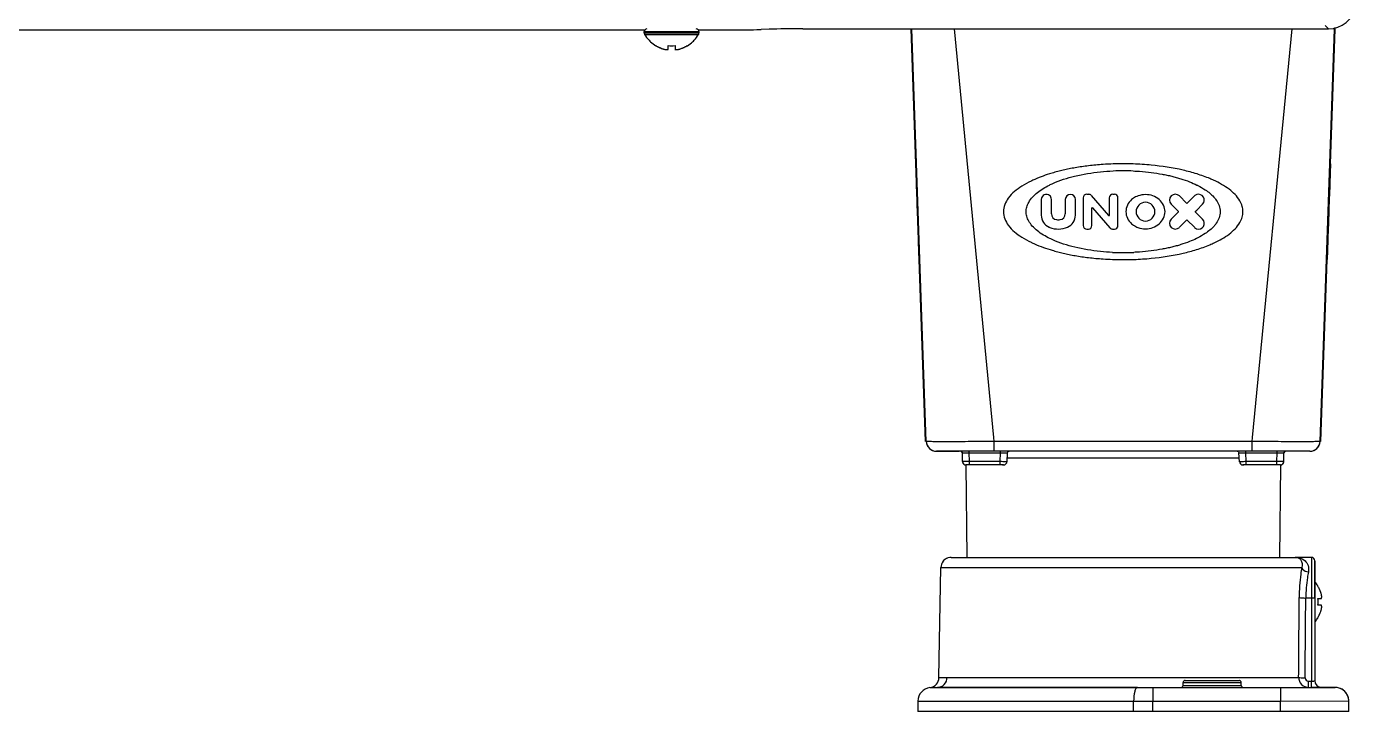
# Model space of a CAD drawing. Header units: millimetres. Extents: x 473 to 3963, y -1329 to 3488.
# Drawn here: x 2391.9 to 2586.1, y 1297.8 to 1397.8 of the extents above; entities that cross this region are included whole.
import ezdxf

# ---------------------------------------------------------------- set-up
doc = ezdxf.new("R2010")
doc.units = ezdxf.units.MM
doc.header["$LTSCALE"] = 392.37
doc.layers.get('0').update_dxf_attribs({"linetype": 'CONTINUOUS'})

msp = doc.modelspace()

# ---------------------------------------------------------------- linework, layer by layer
at = {"linetype": 'Continuous'}
for p, q in [((2215.15, 1397.33), (2436.84, 1397.33)), ((2436.84, 1397.33), (2482.15, 1397.33)), ((2482.15, 1397.33), (2482.26, 1397.33)), ((2482.15, 1397.07), (2482.15, 1396.87)), ((2482.15, 1396.87), (2482.15, 1397.07)), ((2482.15, 1397.07), (2490.15, 1397.07)), ((2482.15, 1396.87), (2490.15, 1396.87)), ((2482.2, 1396.66), (2490.09, 1396.66)), ((2490.04, 1397.33), (2490.15, 1397.33)), ((2490.15, 1397.33), (2494.31, 1397.33)), ((2490.15, 1397.07), (2490.15, 1396.87)), ((2490.15, 1396.87), (2490.15, 1397.07)), ((2500.42, 1397.43), (2499.23, 1397.37)), ((2505.34, 1397.47), (2581.67, 1397.47)), ((2521.85, 1377.76), (2521.16, 1397.47)), ((2523.27, 1337.21), (2521.16, 1397.47)), ((2523.37, 1337.21), (2521.26, 1397.47)), ((2533.24, 1337.77), (2527.48, 1397.47)), ((2571.06, 1337.77), (2576.82, 1397.47)), ((2580.93, 1337.21), (2583.03, 1397.43)), ((2583.03, 1397.43), (2580.93, 1337.21)), ((2581.03, 1337.21), (2583.13, 1397.43)), ((2581.67, 1397.95), (2582.15, 1397.47)), ((2581.67, 1397.47), (2582.15, 1397.47)), ((2582.45, 1377.77), (2583.13, 1397.43)), ((2583.03, 1397.43), (2583.04, 1397.64)), ((2583.04, 1397.64), (2583.03, 1397.43)), ((2583.13, 1397.43), (2583.14, 1397.66)), ((2583.13, 1397.43), (2583.14, 1397.66)), ((2483.85, 1394.99), (2483.85, 1395.02)), ((2485.65, 1394.47), (2485.65, 1395.02)), ((2486.65, 1395.02), (2486.65, 1394.47)), ((2488.45, 1395.02), (2488.45, 1394.99)), ((2521.95, 1377.77), (2521.85, 1377.77)), ((2521.89, 1376.67), (2521.85, 1377.77)), ((2582.45, 1377.77), (2582.35, 1377.77)), ((2582.45, 1377.77), (2582.4, 1376.43)), ((2522.01, 1373.22), (2521.89, 1376.67)), ((2582.4, 1376.43), (2582.29, 1373.2)), ((2522.02, 1373.06), (2522.01, 1373.22)), ((2522.02, 1373.05), (2522.02, 1373.06)), ((2522.02, 1372.87), (2522.02, 1373.05)), ((2547.11, 1373.3), (2546.82, 1373.3)), ((2550.04, 1370.2), (2547.5, 1373.13)), ((2550.66, 1373.3), (2550.63, 1373.3)), ((2550.88, 1373.3), (2550.66, 1373.3)), ((2561.42, 1371.99), (2560.36, 1373.06)), ((2562.55, 1373.06), (2561.48, 1371.99)), ((2582.29, 1373.2), (2582.27, 1372.83)), ((2522.05, 1372.14), (2522.02, 1372.87)), ((2522.05, 1372.09), (2522.05, 1372.14)), ((2522.06, 1371.86), (2522.05, 1372.09)), ((2522.06, 1371.67), (2522.06, 1371.86)), ((2522.09, 1370.8), (2522.06, 1371.67)), ((2540.18, 1372.56), (2540.18, 1370.25)), ((2541.66, 1370.44), (2541.66, 1372.56)), ((2543.69, 1372.56), (2543.69, 1370.44)), ((2545.17, 1370.25), (2545.17, 1372.56)), ((2546.31, 1372.8), (2546.31, 1368.74)), ((2547.58, 1368.74), (2547.58, 1371.31)), ((2547.65, 1371.33), (2550.2, 1368.4)), ((2550.12, 1372.8), (2550.12, 1370.22)), ((2551.39, 1368.74), (2551.39, 1372.8)), ((2559.16, 1371.86), (2560.23, 1370.8)), ((2562.89, 1371), (2563.74, 1371.86)), ((2582.22, 1371.21), (2582.2, 1370.77)), ((2582.26, 1372.46), (2582.22, 1371.21)), ((2582.27, 1372.79), (2582.26, 1372.46)), ((2582.27, 1372.83), (2582.27, 1372.8)), ((2582.27, 1372.8), (2582.27, 1372.79)), ((2522.1, 1370.77), (2522.09, 1370.8)), ((2522.1, 1370.74), (2522.1, 1370.77)), ((2522.2, 1370.77), (2522.1, 1370.77)), ((2522.13, 1369.86), (2522.1, 1370.74)), ((2522.13, 1369.67), (2522.13, 1369.86)), ((2522.14, 1369.43), (2522.13, 1369.67)), ((2522.14, 1369.39), (2522.14, 1369.43)), ((2522.17, 1368.66), (2522.14, 1369.39)), ((2560.23, 1370.74), (2559.16, 1369.67)), ((2560.36, 1368.48), (2561.42, 1369.54)), ((2561.48, 1369.54), (2562.55, 1368.48)), ((2562.68, 1370.8), (2562.89, 1371)), ((2562.88, 1370.53), (2562.68, 1370.74)), ((2563.74, 1369.67), (2562.88, 1370.53)), ((2582.1, 1370.77), (2582.2, 1370.77)), ((2582.16, 1369.46), (2582.13, 1368.74)), ((2582.17, 1369.88), (2582.16, 1369.6)), ((2582.16, 1369.6), (2582.16, 1369.46)), ((2582.18, 1370.22), (2582.17, 1369.88)), ((2582.19, 1370.32), (2582.18, 1370.25)), ((2582.18, 1370.25), (2582.18, 1370.22)), ((2582.2, 1370.77), (2582.19, 1370.32)), ((2522.18, 1368.48), (2522.17, 1368.66)), ((2522.18, 1368.47), (2522.18, 1368.48)), ((2522.18, 1368.29), (2522.18, 1368.47)), ((2522.18, 1368.27), (2522.18, 1368.29)), ((2522.3, 1364.83), (2522.18, 1368.27)), ((2522.18, 1368.27), (2522.18, 1368.27)), ((2546.82, 1368.23), (2547.07, 1368.23)), ((2550.59, 1368.23), (2550.61, 1368.23)), ((2550.61, 1368.23), (2550.88, 1368.23)), ((2582.12, 1368.34), (2582, 1365.11)), ((2582.13, 1368.7), (2582.12, 1368.51)), ((2582.12, 1368.51), (2582.12, 1368.51)), ((2582.12, 1368.51), (2582.12, 1368.34)), ((2582.13, 1368.74), (2582.13, 1368.73)), ((2582.13, 1368.73), (2582.13, 1368.7)), ((2522.34, 1363.77), (2522.3, 1364.83)), ((2522.34, 1363.77), (2522.44, 1363.77)), ((2523.27, 1337.21), (2522.34, 1363.77)), ((2581.03, 1337.21), (2581.96, 1363.76)), ((2581.86, 1363.77), (2581.96, 1363.77)), ((2582, 1365.11), (2581.96, 1363.77)), ((2533.29, 1337.21), (2533.24, 1337.77)), ((2533.29, 1335.77), (2533.29, 1337.21)), ((2571, 1337.21), (2533.29, 1337.21)), ((2571, 1337.21), (2571.06, 1337.77)), ((2571, 1335.77), (2571, 1337.21)), ((2524.87, 1335.77), (2528.16, 1335.77)), ((2528.16, 1335.77), (2524.87, 1335.77)), ((2528.4, 1335.77), (2528.16, 1335.77)), ((2529.65, 1335.77), (2528.4, 1335.77)), ((2528.67, 1334.26), (2528.65, 1335.52)), ((2528.67, 1334.26), (2528.65, 1335.52)), ((2530.41, 1335.77), (2529.65, 1335.77)), ((2529.65, 1335.52), (2529.65, 1335.77)), ((2529.67, 1334.26), (2529.65, 1335.52)), ((2529.65, 1335.52), (2534.22, 1335.52)), ((2534.17, 1334.26), (2529.67, 1334.26)), ((2529.67, 1333.77), (2529.67, 1334.26)), ((2530.54, 1335.77), (2530.41, 1335.77)), ((2533.29, 1335.77), (2530.54, 1335.77)), ((2571, 1335.77), (2533.29, 1335.77)), ((2534.17, 1334.26), (2534.22, 1335.52)), ((2534.17, 1333.77), (2534.17, 1334.26)), ((2534.22, 1335.52), (2534.22, 1335.77)), ((2535.17, 1334.24), (2535.22, 1335.53)), ((2550.32, 1334.77), (2535.19, 1334.77)), ((2535.22, 1335.53), (2535.22, 1335.53)), ((2553.97, 1334.77), (2550.32, 1334.77)), ((2569.1, 1334.77), (2553.97, 1334.77)), ((2569.07, 1335.53), (2569.07, 1335.53)), ((2569.13, 1334.24), (2569.07, 1335.53)), ((2569.13, 1334.24), (2569.13, 1334.24)), ((2570.07, 1335.52), (2570.07, 1335.77)), ((2570.13, 1334.26), (2570.07, 1335.52)), ((2570.07, 1335.52), (2574.64, 1335.52)), ((2574.62, 1334.26), (2570.13, 1334.26)), ((2570.13, 1333.77), (2570.13, 1334.26)), ((2573.76, 1335.77), (2571, 1335.77)), ((2573.88, 1335.77), (2573.76, 1335.77)), ((2574.64, 1335.77), (2573.88, 1335.77)), ((2574.62, 1334.26), (2574.64, 1335.52)), ((2574.62, 1333.77), (2574.62, 1334.26)), ((2575.89, 1335.77), (2574.64, 1335.77)), ((2574.64, 1335.52), (2574.64, 1335.77)), ((2575.62, 1334.26), (2575.64, 1335.52)), ((2575.62, 1334.26), (2575.64, 1335.52)), ((2576.14, 1335.77), (2575.89, 1335.77)), ((2579.43, 1335.77), (2576.14, 1335.77)), ((2529.17, 1333.77), (2529.28, 1320.27)), ((2529.67, 1333.77), (2529.17, 1333.77)), ((2529.17, 1333.77), (2529.28, 1320.27)), ((2534.17, 1333.77), (2529.67, 1333.77)), ((2534.17, 1333.77), (2529.67, 1333.77)), ((2534.67, 1333.77), (2534.17, 1333.77)), ((2534.52, 1333.77), (2534.67, 1333.77)), ((2570.13, 1333.77), (2569.63, 1333.77)), ((2569.63, 1333.77), (2569.77, 1333.77)), ((2574.62, 1333.77), (2570.13, 1333.77)), ((2574.62, 1333.77), (2570.13, 1333.77)), ((2575.12, 1333.77), (2574.62, 1333.77)), ((2575.13, 1333.77), (2575.01, 1320.27)), ((2575.13, 1333.77), (2575.01, 1320.27)), ((2525.23, 1302.71), (2525.52, 1318.79)), ((2525.52, 1318.79), (2537.74, 1318.79)), ((2527.01, 1320.27), (2527.82, 1320.27)), ((2527.82, 1320.27), (2528.06, 1320.27)), ((2528.06, 1320.27), (2528.13, 1320.27)), ((2528.13, 1320.27), (2552.15, 1320.27)), ((2537.74, 1318.79), (2537.77, 1318.79)), ((2537.77, 1318.79), (2543.92, 1318.79)), ((2543.92, 1318.79), (2543.95, 1318.79)), ((2543.95, 1318.79), (2560.35, 1318.79)), ((2552.15, 1320.27), (2576.16, 1320.27)), ((2560.35, 1318.79), (2560.37, 1318.79)), ((2560.37, 1318.79), (2566.53, 1318.79)), ((2566.53, 1318.79), (2566.55, 1318.79)), ((2566.55, 1318.79), (2578.24, 1318.79)), ((2576.16, 1320.27), (2576.23, 1320.27)), ((2576.23, 1320.27), (2576.48, 1320.27)), ((2576.48, 1320.27), (2577.28, 1320.27)), ((2579.65, 1320.27), (2577.28, 1320.27)), ((2579.65, 1320.27), (2579.65, 1314.33)), ((2580.15, 1319.77), (2580.15, 1319.63)), ((2580.15, 1319.74), (2580.15, 1319.77)), ((2580.15, 1319.63), (2580.15, 1319.74)), ((2580.15, 1319.63), (2580.15, 1318.59)), ((2580.15, 1318.59), (2580.15, 1319.63)), ((2580.15, 1318.59), (2580.15, 1318.52)), ((2580.15, 1318.49), (2580.15, 1318.59)), ((2580.15, 1318.52), (2580.15, 1318.49)), ((2580.15, 1318.49), (2580.15, 1314.29)), ((2580.15, 1314.29), (2580.15, 1318.49)), ((2580.59, 1316.07), (2580.63, 1316.07)), ((2579.65, 1314.33), (2578.83, 1314.33)), ((2579.65, 1314.33), (2579.65, 1302.18)), ((2580.15, 1314.29), (2580.15, 1302.27)), ((2580.15, 1314.29), (2580.15, 1302.27)), ((2580.59, 1314.27), (2581.14, 1314.27)), ((2581.14, 1313.27), (2580.59, 1313.27)), ((2580.63, 1311.47), (2580.59, 1311.47)), ((2524.99, 1301.27), (2554.24, 1301.27)), ((2554.24, 1301.27), (2524.99, 1301.27)), ((2526.42, 1302.74), (2534.15, 1302.74)), ((2534.15, 1302.74), (2534.21, 1302.74)), ((2534.21, 1302.74), (2538.36, 1302.74)), ((2538.36, 1302.74), (2552, 1302.74)), ((2552, 1302.74), (2552.15, 1302.74)), ((2552.15, 1302.74), (2565.94, 1302.74)), ((2554.24, 1301.27), (2556.49, 1301.27)), ((2556.49, 1301.27), (2575.12, 1301.27)), ((2556.49, 1301.27), (2556.49, 1299.27)), ((2560.9, 1301.57), (2560.9, 1301.97)), ((2560.9, 1301.57), (2560.9, 1301.97)), ((2560.9, 1301.97), (2569.4, 1301.97)), ((2560.9, 1301.57), (2569.4, 1301.57)), ((2561.2, 1302.27), (2562.9, 1302.27)), ((2561.2, 1302.27), (2562.9, 1302.27)), ((2562.9, 1302.27), (2567.39, 1302.27)), ((2562.9, 1302.27), (2567.39, 1302.27)), ((2565.94, 1302.74), (2570.09, 1302.74)), ((2567.39, 1302.27), (2569.1, 1302.27)), ((2567.39, 1302.27), (2569.1, 1302.27)), ((2569.4, 1301.57), (2569.4, 1301.97)), ((2569.4, 1301.57), (2569.4, 1301.97)), ((2570.09, 1302.74), (2570.15, 1302.74)), ((2570.15, 1302.74), (2577.79, 1302.74)), ((2575.12, 1301.27), (2583.12, 1301.27)), ((2575.12, 1301.27), (2575.12, 1299.27)), ((2579.25, 1301.27), (2579.25, 1302.18)), ((2579.25, 1302.18), (2579.65, 1302.18)), ((2579.65, 1301.27), (2579.65, 1302.18)), ((2579.65, 1301.27), (2581.15, 1301.27)), ((2581.15, 1301.27), (2579.65, 1301.27)), ((2581.25, 1301.27), (2581.15, 1301.27)), ((2583.12, 1301.27), (2581.25, 1301.27)), ((2522.15, 1299.27), (2522.15, 1297.77)), ((2522.15, 1299.27), (2553.68, 1299.27)), ((2553.68, 1297.77), (2553.68, 1299.27)), ((2553.68, 1299.27), (2556.49, 1299.27)), ((2556.49, 1299.27), (2575.12, 1299.27)), ((2556.49, 1297.77), (2556.49, 1299.27)), ((2575.12, 1299.27), (2585.12, 1299.3)), ((2575.15, 1297.77), (2575.12, 1299.27)), ((2585.15, 1297.77), (2585.12, 1299.3)), ((2553.68, 1297.77), (2522.15, 1297.77)), ((2556.49, 1297.77), (2553.68, 1297.77)), ((2575.15, 1297.77), (2556.49, 1297.77)), ((2585.15, 1297.77), (2575.15, 1297.77))]:
    msp.add_line(p, q, dxfattribs=at)
for points in [[(2552.55, 1370.77), (2552.55, 1370.77), (2552.55, 1370.77), (2552.55, 1370.77)], [(2558.26, 1370.77), (2558.26, 1370.77), (2558.26, 1370.77), (2558.26, 1370.77)], [(2569.65, 1370.77), (2569.65, 1370.77), (2569.65, 1370.77), (2569.65, 1370.77)], [(2535.22, 1335.53), (2535.23, 1335.58), (2535.28, 1335.68), (2535.37, 1335.74), (2535.47, 1335.77)], [(2568.82, 1335.77), (2568.93, 1335.74), (2569.01, 1335.68), (2569.06, 1335.58), (2569.07, 1335.53)]]:
    msp.add_lwpolyline(points, dxfattribs=at)
for centre, radius, start, end in [((2482.55, 1397.07), 0.4, 90, 180), ((2482.55, 1396.87), 0.4, 180, 193.4759), ((2482.55, 1396.87), 0.4, 180, 193.4584), ((2482.55, 1396.87), 0.4, 193.4759, 196.8253), ((2482.55, 1396.87), 0.4, 193.4584, 196.8427), ((2482.55, 1396.87), 0.4, 196.8253, 210.3012), ((2482.55, 1396.87), 0.4, 196.8427, 210.3012), ((2486.35, 1399.09), 4.8, 210.3012, 223.1766), ((2486.35, 1399.09), 4.8, 210.3012, 223.1927), ((2485.95, 1399.09), 4.8, 316.8234, 329.6988), ((2485.95, 1399.09), 4.8, 316.8073, 329.6988), ((2489.75, 1397.07), 0.4, 0, 90), ((2489.75, 1396.87), 0.4, 329.6988, 343.1747), ((2489.75, 1396.87), 0.4, 329.6988, 343.1573), ((2489.75, 1396.87), 0.4, 343.1747, 346.5241), ((2489.75, 1396.87), 0.4, 343.1573, 346.5416), ((2489.75, 1396.87), 0.4, 346.5241, 360), ((2489.75, 1396.87), 0.4, 346.5416, 360), ((2486.35, 1399.09), 4.8, 223.1766, 227.1654), ((2486.35, 1399.09), 4.8, 223.1927, 227.1511), ((2486.35, 1399.09), 4.8, 227.1654, 238.3799), ((2486.35, 1399.09), 4.8, 227.1511, 238.4029), ((2486.35, 1399.09), 4.8, 238.3799, 238.6273), ((2486.35, 1399.09), 4.8, 238.4029, 238.6273), ((2486.33, 1399.07), 4.75, 238.4659, 241.0313), ((2486.33, 1399.07), 4.75, 241.0316, 241.9926), ((2486.33, 1399.07), 4.75, 241.9926, 243.3187), ((2486.33, 1399.06), 4.74, 243.3188, 244.4598), ((2486.33, 1399.06), 4.74, 244.4598, 245.4278), ((2486.33, 1399.06), 4.73, 245.4278, 246.6825), ((2486.32, 1399.05), 4.73, 246.6826, 247.4526), ((2486.32, 1399.04), 4.72, 247.4524, 248.9975), ((2486.32, 1399.04), 4.72, 248.9977, 249.4819), ((2486.31, 1399.03), 4.7, 249.4813, 251.5344), ((2486.31, 1399.01), 4.68, 251.535, 252.6227), ((2486.3, 1398.99), 4.67, 252.6228, 253.6051), ((2486.29, 1398.96), 4.64, 253.6036, 255.6824), ((2485.4, 1396.46), 2.01, 262.7259, 264.7415), ((2485.4, 1396.44), 1.98, 264.7442, 265.3991), ((2485.4, 1396.43), 1.97, 265.3984, 266.7833), ((2485.4, 1396.42), 1.96, 266.7841, 267.6235), ((2485.4, 1396.41), 1.96, 267.6234, 268.8455), ((2485.4, 1396.4), 1.95, 268.8459, 269.8005), ((2485.4, 1396.4), 1.95, 269.8006, 270.9258), ((2485.4, 1396.41), 1.95, 270.9261, 271.9964), ((2485.4, 1396.41), 1.96, 271.9964, 273.0228), ((2485.4, 1396.42), 1.97, 273.0233, 274.286), ((2485.4, 1396.44), 1.98, 274.2856, 275.1372), ((2485.39, 1396.46), 2.01, 275.1401, 277.2744), ((2486.15, 1398.79), 3.8, 262.4351, 277.5649), ((2486.9, 1396.46), 2.01, 262.7256, 264.8598), ((2486.9, 1396.44), 1.98, 264.8627, 265.7144), ((2486.9, 1396.42), 1.97, 265.714, 266.9766), ((2486.9, 1396.41), 1.96, 266.9771, 268.0037), ((2486.9, 1396.41), 1.95, 268.0037, 269.0738), ((2486.9, 1396.4), 1.95, 269.0741, 270.1995), ((2486.9, 1396.4), 1.95, 270.1995, 271.1541), ((2486.9, 1396.41), 1.95, 271.1545, 272.3767), ((2486.9, 1396.42), 1.96, 272.3765, 273.2159), ((2486.9, 1396.43), 1.97, 273.2167, 274.6016), ((2486.9, 1396.44), 1.98, 274.6009, 275.2558), ((2486.89, 1396.46), 2.01, 275.2585, 277.2741), ((2486, 1398.96), 4.64, 284.3176, 286.3964), ((2485.99, 1398.99), 4.67, 286.3949, 287.3772), ((2485.99, 1399.01), 4.68, 287.3773, 288.465), ((2485.98, 1399.03), 4.7, 288.4656, 290.5187), ((2485.98, 1399.04), 4.72, 290.5181, 291.0023), ((2485.98, 1399.04), 4.72, 291.0025, 292.5476), ((2485.97, 1399.05), 4.73, 292.5474, 293.3174), ((2485.97, 1399.06), 4.73, 293.3175, 294.5722), ((2485.97, 1399.06), 4.74, 294.5722, 295.5402), ((2485.97, 1399.06), 4.74, 295.5402, 296.6812), ((2485.97, 1399.07), 4.75, 296.6813, 298.0074), ((2485.96, 1399.07), 4.75, 298.0074, 298.9684), ((2485.96, 1399.07), 4.75, 298.9687, 301.5341), ((2485.95, 1399.09), 4.8, 301.3727, 301.6201), ((2485.95, 1399.09), 4.8, 301.3727, 301.5971), ((2485.95, 1399.09), 4.8, 301.5971, 312.8489), ((2485.95, 1399.09), 4.8, 301.6201, 312.8346), ((2485.95, 1399.09), 4.8, 312.8346, 316.8234), ((2485.95, 1399.09), 4.8, 312.8489, 316.8073), ((2552.15, 1333.99), 43.78, 88.1051, 91.9045), ((2552.15, 1343.16), 33.58, 87.5041, 92.4884), ((2540.92, 1372.56), 0.74, 49.8262, 180.0001), ((2540.92, 1372.56), 0.74, 0, 49.8262), ((2544.43, 1372.56), 0.74, 0, 180), ((2546.82, 1372.8), 0.508, 90, 180), ((2547.11, 1372.8), 0.508, 41, 90), ((2550.63, 1372.8), 0.508, 90, 180), ((2550.88, 1372.8), 0.508, 0, 90), ((2559.76, 1372.46), 0.846, 45, 225), ((2563.15, 1372.46), 0.846, 106.5563, 135.0003), ((2563.15, 1372.46), 0.846, 315, 106.5563), ((2547.62, 1371.31), 0.0423, 41, 180), ((2555.41, 1370.77), 1.37, 0, 180), ((2561.45, 1372.02), 0.0423, 225, 315), ((2542.08, 1370.25), 1.9, 180, 246.4218), ((2542.5, 1370.44), 0.846, 180, 262.3377), ((2542.67, 1371.7), 2.11, 262.3377, 277.6624), ((2542.84, 1370.44), 0.846, 277.6627, 360), ((2543.27, 1370.25), 1.9, 293.5782, 360), ((2550.08, 1370.22), 0.0423, 220.9989, 360), ((2555.41, 1370.77), 1.37, 180, 360), ((2559.76, 1369.07), 0.846, 135, 315), ((2560.2, 1370.77), 0.0423, 315, 44.9987), ((2561.45, 1369.51), 0.0423, 45, 135), ((2562.71, 1370.77), 0.0423, 135, 224.9987), ((2563.15, 1369.07), 0.846, 250.3584, 45), ((2542.67, 1371.61), 3.38, 246.4218, 248.4023), ((2542.67, 1371.61), 3.38, 248.4023, 293.5782), ((2546.82, 1368.74), 0.508, 180.0003, 270), ((2547.07, 1368.74), 0.508, 270, 360), ((2550.59, 1368.74), 0.508, 221, 270), ((2550.88, 1368.74), 0.508, 270, 0.0001), ((2563.15, 1369.07), 0.846, 225.0006, 250.3584), ((2552.15, 1398.35), 33.57, 267.3327, 272.6739), ((2552.15, 1407.52), 43.76, 267.9356, 272.0555), ((2524.87, 1337.27), 1.5, 182, 270), ((2524.87, 1337.27), 1.5, 182, 199.5998), ((2524.87, 1337.27), 1.5, 199.5998, 206.1425), ((2524.87, 1337.27), 1.5, 206.1425, 217.1997), ((2524.87, 1337.27), 1.5, 217.1997, 225.5929), ((2524.87, 1337.27), 1.5, 225.5929, 234.7996), ((2579.43, 1337.27), 1.5, 270.0006, 358), ((2579.43, 1337.27), 1.5, 305.1999, 314.4067), ((2579.43, 1337.27), 1.5, 314.4067, 322.7999), ((2579.43, 1337.27), 1.5, 322.7999, 333.8572), ((2579.43, 1337.27), 1.5, 333.8572, 340.4), ((2579.43, 1337.27), 1.5, 340.4, 358), ((2524.87, 1337.27), 1.5, 234.7996, 245.0651), ((2524.87, 1337.27), 1.5, 245.0651, 252.3995), ((2524.87, 1337.27), 1.5, 252.3995, 269.9994), ((2528.16, 1334.77), 1, 72.1, 90), ((2528.16, 1334.77), 1, 72.1, 90), ((2528.4, 1335.52), 0.25, 60.3312, 90), ((2528.4, 1335.52), 0.25, 1.0003, 90.0181), ((2528.16, 1334.77), 1, 62.1385, 72.1), ((2528.16, 1334.77), 1, 62.1385, 72.1), ((2528.4, 1335.52), 0.25, 44.3787, 60.3312), ((2528.4, 1335.52), 0.25, 30.6648, 44.3787), ((2528.4, 1335.52), 0.25, 1, 29.6736), ((2528.4, 1335.52), 0.25, 1.0002, 29.679), ((2528.4, 1335.52), 0.25, 1, 30.6648), ((2529.17, 1334.27), 0.5, 181, 203.2504), ((2529.17, 1334.27), 0.5, 181, 203.2495), ((2529.17, 1334.27), 0.5, 181, 270), ((2529.17, 1334.27), 0.5, 181, 203.2492), ((2534.67, 1334.27), 0.5, 270, 357.587), ((2569.63, 1334.27), 0.5, 182.4136, 270), ((2575.12, 1334.27), 0.5, 270.002, 359), ((2575.12, 1334.27), 0.5, 336.7496, 359), ((2575.12, 1334.27), 0.5, 336.7508, 359), ((2575.12, 1334.27), 0.5, 336.7497, 359), ((2575.89, 1335.52), 0.25, 90, 179), ((2575.89, 1335.52), 0.25, 150.3264, 179), ((2575.89, 1335.52), 0.25, 150.3184, 178.9997), ((2575.89, 1335.52), 0.25, 149.3283, 178.9998), ((2576.14, 1334.77), 1, 107.9, 117.8615), ((2576.14, 1334.77), 1, 107.9, 117.8615), ((2575.89, 1335.52), 0.25, 135.6122, 149.3283), ((2575.89, 1335.52), 0.25, 119.6574, 135.6122), ((2575.89, 1335.52), 0.25, 89.9879, 119.6574), ((2576.14, 1334.77), 1, 90, 107.9), ((2576.14, 1334.77), 1, 90, 107.9), ((2579.43, 1337.27), 1.5, 270, 287.6), ((2579.43, 1337.27), 1.5, 287.6, 294.9344), ((2579.43, 1337.27), 1.5, 294.9344, 305.1999), ((2529.17, 1334.27), 0.5, 203.2504, 212.3256), ((2529.17, 1334.27), 0.5, 203.2495, 212.3258), ((2529.17, 1334.27), 0.5, 203.2492, 212.3242), ((2529.17, 1334.27), 0.5, 212.3256, 225.5005), ((2529.17, 1334.27), 0.5, 212.3258, 225.4989), ((2529.17, 1334.27), 0.5, 212.3242, 225.4985), ((2529.17, 1334.27), 0.5, 225.5005, 237.918), ((2529.17, 1334.27), 0.5, 225.4989, 237.9174), ((2529.17, 1334.27), 0.5, 225.4985, 237.9157), ((2529.17, 1334.27), 0.5, 237.918, 247.7504), ((2529.17, 1334.27), 0.5, 237.9174, 247.7484), ((2529.17, 1334.27), 0.5, 237.9157, 247.7478), ((2529.17, 1334.27), 0.5, 247.7504, 270), ((2529.17, 1334.27), 0.5, 247.7484, 269.998), ((2529.17, 1334.27), 0.5, 247.7478, 269.9972), ((2575.12, 1334.27), 0.5, 270, 292.2496), ((2575.12, 1334.27), 0.5, 270.0028, 292.2522), ((2575.12, 1334.27), 0.5, 270, 292.2497), ((2575.12, 1334.27), 0.5, 292.2496, 302.082), ((2575.12, 1334.27), 0.5, 292.2522, 302.0843), ((2575.12, 1334.27), 0.5, 292.2497, 302.081), ((2575.12, 1334.27), 0.5, 302.082, 314.4995), ((2575.12, 1334.27), 0.5, 302.0843, 314.5015), ((2575.12, 1334.27), 0.5, 302.081, 314.4996), ((2575.12, 1334.27), 0.5, 314.4995, 327.6744), ((2575.12, 1334.27), 0.5, 314.5015, 327.6758), ((2575.12, 1334.27), 0.5, 314.4996, 327.6731), ((2575.12, 1334.27), 0.5, 327.6744, 336.7496), ((2575.12, 1334.27), 0.5, 327.6758, 336.7508), ((2575.12, 1334.27), 0.5, 327.6731, 336.7497), ((2527.01, 1318.77), 1.5, 162.5334, 179), ((2527.01, 1318.77), 1.5, 162.5037, 179), ((2527.01, 1318.77), 1.5, 157.232, 162.5334), ((2527.01, 1318.77), 1.5, 157.2568, 162.5037), ((2527.01, 1318.77), 1.5, 145.9634, 157.232), ((2527.01, 1318.77), 1.5, 145.9223, 157.2568), ((2527.01, 1318.77), 1.5, 139.8208, 145.9634), ((2527.01, 1318.77), 1.5, 139.8591, 145.9223), ((2527.01, 1318.77), 1.5, 129.1791, 139.8208), ((2527.01, 1318.77), 1.5, 129.1409, 139.8591), ((2527.01, 1318.77), 1.5, 123.0366, 129.1791), ((2527.01, 1318.77), 1.5, 123.0777, 129.1409), ((2527.01, 1318.77), 1.5, 111.768, 123.0366), ((2527.01, 1318.77), 1.5, 111.7432, 123.0777), ((2527.01, 1318.77), 1.5, 106.4666, 111.768), ((2527.01, 1318.77), 1.5, 106.4963, 111.7432), ((2527.01, 1318.77), 1.5, 90, 106.4666), ((2527.01, 1318.77), 1.5, 90, 106.4963), ((2579.65, 1319.77), 0.5, 0, 90), ((2576.53, 1313.57), 4.8, 31.5974, 40.7914), ((2576.54, 1313.58), 4.75, 28.9687, 31.5341), ((2576.53, 1313.57), 4.8, 31.4579, 31.5974), ((2576.54, 1313.58), 4.75, 28.0074, 28.9684), ((2576.55, 1313.58), 4.75, 26.6813, 28.0074), ((2576.55, 1313.58), 4.74, 25.5402, 26.6812), ((2576.55, 1313.59), 4.74, 24.5722, 25.5402), ((2576.56, 1313.59), 4.73, 23.3175, 24.5722), ((2576.56, 1313.59), 4.73, 22.5474, 23.3174), ((2576.57, 1313.59), 4.72, 21.0025, 22.5476), ((2576.58, 1313.6), 4.72, 20.5181, 21.0023), ((2576.59, 1313.6), 4.7, 18.4656, 20.5187), ((2576.61, 1313.61), 4.68, 17.3773, 18.465), ((2576.62, 1313.61), 4.67, 16.3949, 17.3772), ((2576.65, 1313.62), 4.64, 14.3176, 16.3964), ((2579.15, 1314.51), 2.01, 5.1401, 7.2744), ((-1133.92, 1334.93), 3711.85, 359.50304, 359.68306), ((-1014.44, 1337.21), 3593.34, 359.44917, 359.63514), ((2576.84, 1313.76), 3.79, 0.0089, 7.5987), ((2576.84, 1313.77), 3.79, 352.4013, 359.9911), ((2579.15, 1314.52), 2.01, 352.7259, 354.7415), ((2579.15, 1313.01), 2.01, 5.2585, 7.2741), ((2579.15, 1313.02), 2.01, 352.7256, 354.8598), ((2579.18, 1314.51), 1.98, 4.2856, 5.1372), ((2579.19, 1314.51), 1.97, 3.0233, 4.286), ((2579.19, 1314.52), 1.97, 355.3984, 356.7833), ((2579.18, 1314.52), 1.98, 354.7442, 355.3991), ((2579.18, 1313.01), 1.98, 4.6009, 5.2558), ((2579.19, 1313.01), 1.97, 3.2167, 4.6016), ((2579.19, 1313.02), 1.97, 355.714, 356.9766), ((2579.18, 1313.02), 1.98, 354.8627, 355.7144), ((2579.2, 1314.52), 1.96, 1.9964, 3.0228), ((2579.21, 1314.52), 1.95, 0.9261, 1.9964), ((2579.21, 1314.52), 1.95, 359.8006, 0.9258), ((2579.21, 1314.52), 1.95, 358.8459, 359.8005), ((2579.2, 1314.52), 1.96, 357.6234, 358.8455), ((2579.2, 1314.52), 1.96, 356.7841, 357.6235), ((2579.2, 1313.02), 1.96, 2.3765, 3.2159), ((2579.21, 1313.02), 1.95, 1.1545, 2.3767), ((2579.21, 1313.02), 1.95, 0.1995, 1.1541), ((2579.21, 1313.02), 1.95, 359.0741, 0.1995), ((2579.21, 1313.02), 1.95, 358.0037, 359.0738), ((2579.2, 1313.02), 1.96, 356.9771, 358.0037), ((2576.53, 1313.96), 4.8, 319.2086, 328.4026), ((2576.54, 1313.95), 4.75, 328.4659, 331.0313), ((2576.53, 1313.96), 4.8, 328.4026, 328.5421), ((2576.54, 1313.95), 4.75, 331.0316, 331.9926), ((2576.55, 1313.95), 4.75, 331.9926, 333.3187), ((2576.55, 1313.95), 4.74, 333.3188, 334.4598), ((2576.55, 1313.95), 4.74, 334.4598, 335.4278), ((2576.56, 1313.94), 4.73, 335.4278, 336.6825), ((2576.56, 1313.94), 4.73, 336.6826, 337.4526), ((2576.57, 1313.94), 4.72, 337.4524, 338.9975), ((2576.58, 1313.94), 4.72, 338.9977, 339.4819), ((2576.59, 1313.93), 4.7, 339.4813, 341.5344), ((2576.61, 1313.93), 4.68, 341.535, 342.6227), ((2576.62, 1313.92), 4.67, 342.6228, 343.6051), ((2576.65, 1313.91), 4.64, 343.6036, 345.6824), ((2524.15, 1299.27), 2, 96.783, 180), ((2523.73, 1302.74), 1.5, 276.7829, 359), ((2560.6, 1301.57), 0.3, 270, 360), ((2560.6, 1301.57), 0.3, 270, 360), ((2561.2, 1301.97), 0.3, 152.9213, 180), ((2561.2, 1301.97), 0.3, 153.0777, 180), ((2561.2, 1301.97), 0.3, 145.071, 152.9213), ((2561.2, 1301.97), 0.3, 144.9271, 153.0777), ((2561.2, 1301.97), 0.3, 124.9272, 145.071), ((2561.2, 1301.97), 0.3, 125.071, 144.9271), ((2561.2, 1301.97), 0.3, 117.0773, 124.9272), ((2561.2, 1301.97), 0.3, 116.9208, 125.071), ((2561.2, 1301.97), 0.3, 90, 117.0773), ((2561.2, 1301.97), 0.3, 90, 116.9208), ((2569.1, 1301.97), 0.3, 62.9227, 90), ((2569.1, 1301.97), 0.3, 63.0792, 90), ((2569.1, 1301.97), 0.3, 55.0728, 62.9227), ((2569.1, 1301.97), 0.3, 54.929, 63.0792), ((2569.1, 1301.97), 0.3, 34.929, 55.0728), ((2569.1, 1301.97), 0.3, 35.0729, 54.929), ((2569.1, 1301.97), 0.3, 27.0787, 34.929), ((2569.1, 1301.97), 0.3, 26.9223, 35.0729), ((2569.1, 1301.97), 0.3, 0, 27.0787), ((2569.1, 1301.97), 0.3, 0, 26.9223), ((2569.7, 1301.57), 0.3, 180, 270), ((2569.7, 1301.57), 0.3, 180, 270), ((2581.15, 1302.27), 1, 180, 270), ((2581.15, 1302.27), 1, 197.9999, 204.7844), ((2581.15, 1302.27), 1, 204.7844, 215.9998), ((2581.15, 1302.27), 1, 215.9998, 224.6693), ((2581.15, 1302.27), 1, 224.6693, 233.9998), ((2581.15, 1302.27), 1, 233.9998, 244.5734), ((2581.15, 1302.27), 1, 244.5734, 251.9997), ((2581.15, 1302.27), 1, 251.9997, 269.9996), ((2583.12, 1299.27), 2, 72.1998, 89.9998), ((2583.12, 1299.27), 2, 1, 90), ((2583.12, 1299.27), 2, 64.7722, 72.1998), ((2583.12, 1299.27), 2, 54.3998, 64.7722), ((2583.12, 1299.27), 2, 45.0745, 54.3998), ((2583.12, 1299.27), 2, 36.5999, 45.0745), ((2583.12, 1299.27), 2, 25.3993, 36.5999), ((2583.12, 1299.27), 2, 18.7999, 25.3993), ((2583.12, 1299.27), 2, 1, 18.7999)]:
    msp.add_arc(centre, radius, start, end, dxfattribs=at)
for centre, major_axis, ratio, start_param, end_param in [((2582.15, 1401.47), (2.83, -2.83), 0.999924, -0.78536, 0.612962), ((2494.31, 1397.38), (5, 0), 0.008727, -1.570796, -0.174533), ((2505.34, 1397.42), (5, 0), 0.008727, 1.570796, 2.96706)]:
    msp.add_ellipse(centre, major_axis=major_axis, ratio=ratio, start_param=start_param, end_param=end_param, dxfattribs=at)
for points, knots in [([(2550.7, 1377.74), (2550.2, 1377.72), (2548.99, 1377.66), (2547.14, 1377.49), (2545.48, 1377.25), (2544.26, 1377.02), (2543.4, 1376.83), (2542.58, 1376.63), (2541.9, 1376.44), (2541.49, 1376.32), (2541.36, 1376.28)], [0, 0, 0, 0, 0.157659, 0.382572, 0.58963, 0.685921, 0.777243, 0.866283, 0.955457, 1, 1, 1, 1]), ([(2562.94, 1376.28), (2562.26, 1376.49), (2560.07, 1377.07), (2556.94, 1377.55), (2554.49, 1377.71), (2553.6, 1377.74)], [0, 0, 0, 0, 0.222615, 0.719095, 1, 1, 1, 1]), ([(2538.92, 1375.35), (2538.84, 1375.31), (2538.3, 1375.06), (2537, 1374.34), (2535.32, 1373.04), (2534.65, 1371.46), (2534.65, 1370.77)], [0, 0, 0, 0, 0.04125, 0.275012, 0.678544, 1, 1, 1, 1]), ([(2541.36, 1376.28), (2540.96, 1376.15), (2540.14, 1375.87), (2539.33, 1375.54), (2538.92, 1375.35)], [0, 0, 0, 0, 0.48085, 1, 1, 1, 1]), ([(2541.37, 1374.66), (2541.54, 1374.74), (2542.72, 1375.29), (2545.19, 1376.07), (2548.17, 1376.55), (2550.06, 1376.69), (2550.69, 1376.72)], [0, 0, 0, 0, 0.057408, 0.407118, 0.80488, 1, 1, 1, 1]), ([(2553.61, 1376.72), (2553.92, 1376.7), (2554.8, 1376.65), (2556.21, 1376.51), (2557.55, 1376.31), (2558.54, 1376.11), (2559.23, 1375.95), (2559.9, 1375.78), (2560.78, 1375.52), (2561.8, 1375.17), (2562.57, 1374.83), (2562.92, 1374.66)], [0, 0, 0, 0, 0.096488, 0.276509, 0.442355, 0.519536, 0.592779, 0.664239, 0.735865, 0.878106, 1, 1, 1, 1]), ([(2565.37, 1375.35), (2565.19, 1375.44), (2564.39, 1375.78), (2563.58, 1376.08), (2562.94, 1376.28)], [0, 0, 0, 0, 0.227638, 1, 1, 1, 1]), ([(2569.65, 1370.77), (2569.65, 1371.03), (2569.57, 1371.59), (2569.02, 1372.81), (2567.6, 1374.19), (2566.16, 1374.99), (2565.37, 1375.35)], [0, 0, 0, 0, 0.1198, 0.254861, 0.60223, 1, 1, 1, 1]), ([(2538.9, 1372.9), (2539.12, 1373.14), (2539.88, 1373.83), (2540.75, 1374.35), (2541.37, 1374.66)], [0, 0, 0, 0, 0.313765, 1, 1, 1, 1]), ([(2558.26, 1370.77), (2558.26, 1371.09), (2558.1, 1371.77), (2557.45, 1372.59), (2556.51, 1373.14), (2555.41, 1373.32), (2554.41, 1373.15), (2553.85, 1372.87), (2553.64, 1372.73)], [0, 0, 0, 0, 0.162094, 0.330751, 0.508275, 0.691811, 0.875347, 1, 1, 1, 1]), ([(2562.92, 1374.66), (2562.97, 1374.63), (2563.39, 1374.42), (2564.27, 1373.92), (2565.03, 1373.31), (2565.4, 1372.91)], [0, 0, 0, 0, 0.051563, 0.465079, 1, 1, 1, 1]), ([(2537.97, 1370.77), (2537.97, 1370.99), (2538.03, 1371.47), (2538.34, 1372.2), (2538.69, 1372.66), (2538.9, 1372.9)], [0, 0, 0, 0, 0.282762, 0.599317, 1, 1, 1, 1]), ([(2553.64, 1372.73), (2553.55, 1372.67), (2553.2, 1372.39), (2552.71, 1371.77), (2552.55, 1371.09), (2552.55, 1370.77)], [0, 0, 0, 0, 0.13782, 0.577461, 1, 1, 1, 1]), ([(2565.4, 1372.91), (2565.52, 1372.77), (2566.01, 1372.14), (2566.33, 1371.36), (2566.33, 1370.77)], [0, 0, 0, 0, 0.241033, 1, 1, 1, 1]), ([(2534.65, 1370.77), (2534.65, 1370.07), (2535.32, 1368.49), (2537, 1367.19), (2538.27, 1366.49), (2538.79, 1366.24), (2538.84, 1366.22)], [0, 0, 0, 0, 0.325823, 0.734844, 0.971786, 1, 1, 1, 1]), ([(2538.86, 1368.67), (2538.66, 1368.9), (2538.34, 1369.34), (2538.03, 1370.06), (2537.97, 1370.54), (2537.97, 1370.77)], [0, 0, 0, 0, 0.386646, 0.710619, 1, 1, 1, 1]), ([(2552.55, 1370.77), (2552.55, 1370.44), (2552.71, 1369.76), (2553.21, 1369.13), (2553.57, 1368.85), (2553.68, 1368.78)], [0, 0, 0, 0, 0.414827, 0.846454, 1, 1, 1, 1]), ([(2553.68, 1368.78), (2553.87, 1368.65), (2554.42, 1368.37), (2555.41, 1368.21), (2556.51, 1368.39), (2557.45, 1368.94), (2558.1, 1369.76), (2558.26, 1370.44), (2558.26, 1370.77)], [0, 0, 0, 0, 0.11837, 0.303224, 0.488077, 0.666875, 0.836743, 1, 1, 1, 1]), ([(2566.33, 1370.77), (2566.33, 1370.17), (2566.02, 1369.41), (2565.55, 1368.79), (2565.43, 1368.66)], [0, 0, 0, 0, 0.777282, 1, 1, 1, 1]), ([(2565.45, 1366.22), (2566.22, 1366.57), (2567.62, 1367.36), (2569.02, 1368.72), (2569.57, 1369.94), (2569.65, 1370.5), (2569.65, 1370.77)], [0, 0, 0, 0, 0.38951, 0.741645, 0.87856, 1, 1, 1, 1]), ([(2541.44, 1366.84), (2540.79, 1367.15), (2539.88, 1367.69), (2539.09, 1368.42), (2538.86, 1368.67)], [0, 0, 0, 0, 0.682017, 1, 1, 1, 1]), ([(2565.43, 1368.66), (2565.06, 1368.24), (2564.28, 1367.63), (2563.37, 1367.1), (2562.92, 1366.88), (2562.85, 1366.84)], [0, 0, 0, 0, 0.530253, 0.926618, 1, 1, 1, 1]), ([(2538.84, 1366.22), (2539.28, 1366.01), (2540.14, 1365.66), (2541.03, 1365.36), (2541.46, 1365.22)], [0, 0, 0, 0, 0.515491, 1, 1, 1, 1]), ([(2550.58, 1364.82), (2550, 1364.85), (2548.14, 1364.98), (2545.19, 1365.46), (2542.75, 1366.24), (2541.59, 1366.77), (2541.44, 1366.84)], [0, 0, 0, 0, 0.187834, 0.593214, 0.949621, 1, 1, 1, 1]), ([(2562.85, 1366.84), (2562.52, 1366.68), (2561.77, 1366.36), (2560.78, 1366.01), (2559.9, 1365.75), (2559.23, 1365.58), (2558.54, 1365.42), (2557.55, 1365.23), (2556.21, 1365.02), (2554.83, 1364.88), (2553.99, 1364.83), (2553.71, 1364.82)], [0, 0, 0, 0, 0.116158, 0.261112, 0.334104, 0.406927, 0.481566, 0.560219, 0.729227, 0.912681, 1, 1, 1, 1]), ([(2562.84, 1365.22), (2563.51, 1365.43), (2564.39, 1365.74), (2565.24, 1366.12), (2565.45, 1366.22)], [0, 0, 0, 0, 0.755976, 1, 1, 1, 1]), ([(2541.46, 1365.22), (2541.56, 1365.19), (2541.93, 1365.08), (2542.58, 1364.9), (2543.4, 1364.7), (2544.26, 1364.51), (2545.48, 1364.28), (2547.14, 1364.04), (2548.95, 1363.87), (2550.12, 1363.81), (2550.58, 1363.79)], [0, 0, 0, 0, 0.034698, 0.126018, 0.217202, 0.310723, 0.409331, 0.621374, 0.851702, 1, 1, 1, 1]), ([(2553.72, 1363.79), (2554.57, 1363.82), (2556.98, 1363.98), (2560.03, 1364.45), (2562.2, 1365.03), (2562.84, 1365.22)], [0, 0, 0, 0, 0.274518, 0.782934, 1, 1, 1, 1]), ([(2533.29, 1337.21), (2532.65, 1337.2), (2531.38, 1337.19), (2529.54, 1337.17), (2527.85, 1337.16), (2526.36, 1337.15), (2525.28, 1337.15), (2524.57, 1337.16), (2524.15, 1337.17), (2523.83, 1337.18), (2523.58, 1337.18), (2523.47, 1337.21), (2523.37, 1337.2), (2523.37, 1337.21)], [0, 0, 0, 0, 0.195075, 0.382677, 0.555611, 0.707163, 0.83147, 0.881867, 0.923758, 0.956757, 0.980564, 0.994979, 1, 1, 1, 1]), ([(2580.93, 1337.21), (2580.93, 1337.2), (2580.83, 1337.21), (2580.72, 1337.18), (2580.47, 1337.18), (2580.15, 1337.17), (2579.73, 1337.16), (2579.01, 1337.15), (2577.93, 1337.15), (2576.45, 1337.16), (2574.75, 1337.17), (2572.91, 1337.19), (2571.65, 1337.2), (2571, 1337.21)], [0, 0, 0, 0, 0.005021, 0.019436, 0.043243, 0.076241, 0.118133, 0.16853, 0.292837, 0.444389, 0.617323, 0.804925, 1, 1, 1, 1]), ([(2528.65, 1335.52), (2528.65, 1335.53), (2528.69, 1335.51), (2528.73, 1335.53), (2528.83, 1335.52), (2529.01, 1335.52), (2529.29, 1335.52), (2529.52, 1335.52), (2529.65, 1335.52)], [0, 0, 0, 0, 0.019227, 0.076112, 0.1685, 0.292889, 0.617258, 1, 1, 1, 1]), ([(2529.67, 1334.26), (2529.55, 1334.26), (2529.31, 1334.25), (2529.03, 1334.25), (2528.86, 1334.26), (2528.76, 1334.25), (2528.72, 1334.26), (2528.67, 1334.25), (2528.67, 1334.26)], [0, 0, 0, 0, 0.382677, 0.70698, 0.831361, 0.923763, 0.980682, 1, 1, 1, 1]), ([(2535.17, 1334.24), (2535.17, 1334.24), (2535.13, 1334.25), (2535.09, 1334.24), (2534.99, 1334.25), (2534.81, 1334.24), (2534.53, 1334.25), (2534.3, 1334.25), (2534.17, 1334.26)], [0, 0, 0, 0, 0.019288, 0.076254, 0.168662, 0.29306, 0.617349, 1, 1, 1, 1]), ([(2534.22, 1335.52), (2534.35, 1335.52), (2534.59, 1335.52), (2534.87, 1335.53), (2535.04, 1335.52), (2535.14, 1335.53), (2535.18, 1335.52), (2535.22, 1335.53), (2535.22, 1335.53)], [0, 0, 0, 0, 0.3826, 0.707014, 0.83144, 0.923902, 0.980804, 1, 1, 1, 1]), ([(2569.07, 1335.53), (2569.07, 1335.53), (2569.11, 1335.52), (2569.15, 1335.53), (2569.25, 1335.52), (2569.43, 1335.53), (2569.71, 1335.52), (2569.94, 1335.52), (2570.07, 1335.52)], [0, 0, 0, 0, 0.019198, 0.076101, 0.168564, 0.29299, 0.617405, 1, 1, 1, 1]), ([(2570.13, 1334.26), (2570, 1334.25), (2569.76, 1334.25), (2569.48, 1334.24), (2569.31, 1334.25), (2569.21, 1334.24), (2569.17, 1334.25), (2569.13, 1334.24), (2569.13, 1334.24)], [0, 0, 0, 0, 0.382549, 0.706785, 0.831185, 0.92362, 0.980637, 1, 1, 1, 1]), ([(2575.62, 1334.26), (2575.62, 1334.25), (2575.58, 1334.26), (2575.54, 1334.25), (2575.44, 1334.26), (2575.26, 1334.25), (2574.98, 1334.25), (2574.75, 1334.26), (2574.62, 1334.26)], [0, 0, 0, 0, 0.019309, 0.07624, 0.16864, 0.29302, 0.617323, 1, 1, 1, 1]), ([(2574.64, 1335.52), (2574.77, 1335.52), (2575.01, 1335.52), (2575.29, 1335.52), (2575.46, 1335.52), (2575.56, 1335.53), (2575.6, 1335.51), (2575.64, 1335.53), (2575.64, 1335.52)], [0, 0, 0, 0, 0.382747, 0.707113, 0.831502, 0.923891, 0.980771, 1, 1, 1, 1]), ([(2577.28, 1320.27), (2577.57, 1320.27), (2578.31, 1320), (2578.34, 1319.16), (2578.24, 1318.79)], [0, 0, 0, 0, 0.424933, 1, 1, 1, 1]), ([(2577.28, 1320.27), (2577.79, 1320.27), (2578.63, 1320.03), (2579.26, 1319.07), (2579.28, 1318.45), (2579.22, 1318.14)], [0, 0, 0, 0, 0.462557, 0.706776, 1, 1, 1, 1]), ([(2578.24, 1318.79), (2578.19, 1318.47), (2577.98, 1317.02), (2577.87, 1315.54), (2577.87, 1314.4)], [0, 0, 0, 0, 0.222069, 1, 1, 1, 1]), ([(2578.24, 1318.79), (2578.26, 1318.71), (2578.46, 1318.34), (2578.9, 1318.17), (2579.22, 1318.14)], [0, 0, 0, 0, 0.212801, 1, 1, 1, 1]), ([(2579.22, 1318.14), (2579.16, 1317.86), (2578.94, 1316.6), (2578.84, 1315.33), (2578.83, 1314.33)], [0, 0, 0, 0, 0.220794, 1, 1, 1, 1]), ([(2577.87, 1314.4), (2577.98, 1314.37), (2578.31, 1314.35), (2578.63, 1314.33), (2578.83, 1314.33)], [0, 0, 0, 0, 0.37451, 1, 1, 1, 1]), ([(2580.15, 1314.29), (2580.15, 1314.3), (2580.07, 1314.31), (2579.99, 1314.32), (2579.83, 1314.33), (2579.71, 1314.33), (2579.65, 1314.33)], [0, 0, 0, 0, 0.082331, 0.298897, 0.620835, 1, 1, 1, 1]), ([(2523.91, 1301.25), (2523.92, 1301.26), (2523.94, 1301.25), (2523.99, 1301.26), (2524.08, 1301.25), (2524.25, 1301.26), (2524.56, 1301.26), (2524.83, 1301.27), (2524.99, 1301.27)], [0, 0, 0, 0, 0.015719, 0.062855, 0.141356, 0.251133, 0.563976, 1, 1, 1, 1]), ([(2524.99, 1301.27), (2525.35, 1301.27), (2526.12, 1301.59), (2526.42, 1302.36), (2526.42, 1302.74)], [0, 0, 0, 0, 0.492099, 1, 1, 1, 1]), ([(2525.23, 1302.71), (2525.24, 1302.72), (2525.27, 1302.71), (2525.32, 1302.72), (2525.42, 1302.72), (2525.61, 1302.73), (2525.95, 1302.74), (2526.25, 1302.74), (2526.42, 1302.74)], [0, 0, 0, 0, 0.015754, 0.06299, 0.141633, 0.251559, 0.564517, 1, 1, 1, 1]), ([(2554.24, 1301.27), (2554.15, 1301.27), (2553.95, 1301.06), (2553.74, 1300.39), (2553.68, 1299.74), (2553.68, 1299.27)], [0, 0, 0, 0, 0.122206, 0.340186, 1, 1, 1, 1]), ([(2577.79, 1302.74), (2577.9, 1302.71), (2578.22, 1302.69), (2578.54, 1302.67), (2578.74, 1302.67)], [0, 0, 0, 0, 0.382714, 1, 1, 1, 1]), ([(2577.79, 1302.74), (2577.79, 1302.36), (2578.1, 1301.58), (2578.88, 1301.27), (2579.25, 1301.27)], [0, 0, 0, 0, 0.50342, 1, 1, 1, 1]), ([(2578.74, 1302.67), (2578.74, 1302.54), (2578.85, 1302.27), (2579.12, 1302.18), (2579.25, 1302.18)], [0, 0, 0, 0, 0.49821, 1, 1, 1, 1]), ([(2579.65, 1302.18), (2579.77, 1302.18), (2579.93, 1302.19), (2580.09, 1302.22), (2580.15, 1302.25), (2580.15, 1302.27)], [0, 0, 0, 0, 0.691227, 0.904337, 1, 1, 1, 1])]:
    msp.add_open_spline(points, degree=3, knots=knots, dxfattribs=at)

doc.saveas('drawing.dxf')
